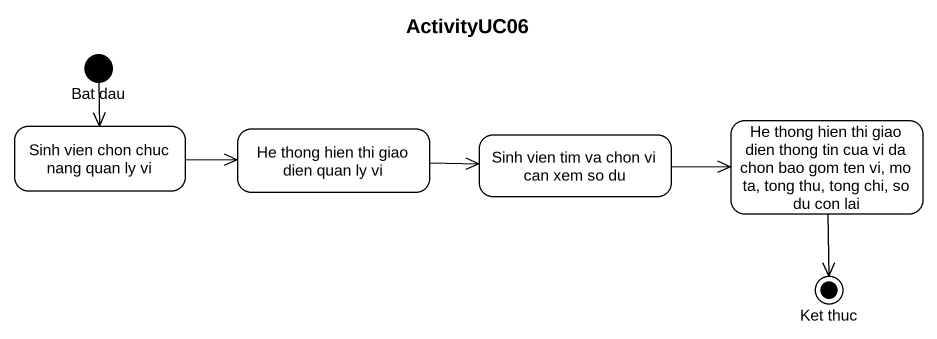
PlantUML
@startuml
title ActivityUC06
hide empty description
state "Bat dau" as Bat_dau <<start>>
state "Sinh vien chon chuc nang quan ly vi" as Sinh_vien_chon_chuc_nang
state "He thong hien thi giao dien quan ly vi" as He_thong_hien_thi_giao_dien
state "Sinh vien tim va chon vi can xem so du" as Sinh_vien_tim_va_chon_vi
state "He thong hien thi giao dien thong tin cua vi da chon bao gom ten vi, mo ta, tong thu, tong chi, so du con lai" as He_thong_hien_thi_giao_dien_2
state "Ket thuc" as Ket_thuc <<end>>
Bat_dau --> Sinh_vien_chon_chuc_nang
Sinh_vien_chon_chuc_nang -right-> He_thong_hien_thi_giao_dien
He_thong_hien_thi_giao_dien -right-> Sinh_vien_tim_va_chon_vi
Sinh_vien_tim_va_chon_vi -right-> He_thong_hien_thi_giao_dien_2
He_thong_hien_thi_giao_dien_2 --> Ket_thuc
@enduml
